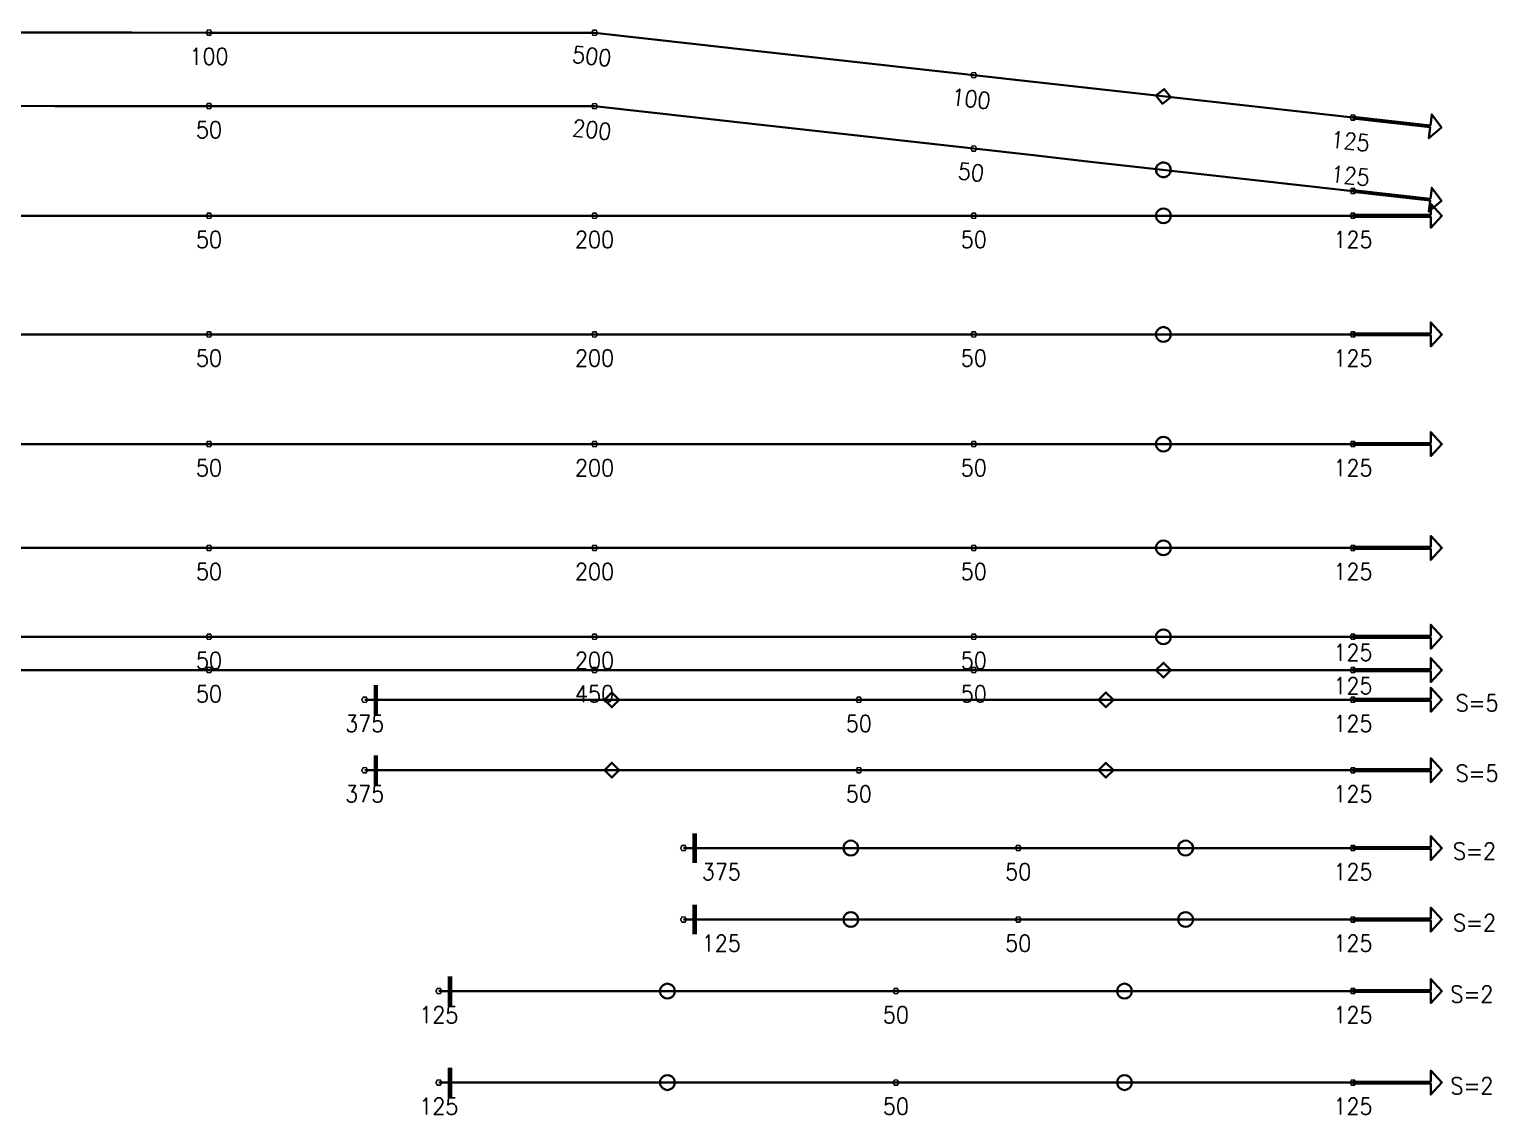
# Model space of a CAD drawing. Header units: millimetres. Extents: x 127300 to 589785, y -24728 to 44820.
# Drawn here: x 426626 to 446418, y 23652 to 38296 of the extents above; entities that cross this region are included whole.
import ezdxf

# ---------------------------------------------------------------- set-up
doc = ezdxf.new("R2010")
doc.units = ezdxf.units.MM
doc.layers.add('Current_plane_Column', color=7, linetype='Continuous', true_color=0x4b00ff)
doc.layers.add('NDC_S-TENDON', color=6, linetype='Continuous', lineweight=35)
doc.layers.add('NDC_S_ANNO', color=7, linetype='Continuous', lineweight=20)
doc.styles.get("Standard").update_dxf_attribs({"font": 'arial.ttf'})

# ---------------------------------------------------------------- blocks, each defined once
blk = doc.blocks.new('TDX')
at = {"layer": 'NDC_S-TENDON', "linetype": 'Continuous'}
for points, elevation in [([(46490, 28751, 20, 20, 0), (46470, 28786, 20, 20, 0), (46430, 28786, 20, 20, 0), (46410, 28751, 20, 20, 0), (46430, 28717, 20, 20, 0), (46470, 28717, 20, 20, 0)], 2500), ([(46490, 28751, 20, 20, 0), (46470, 28786, 20, 20, 0), (46430, 28786, 20, 20, 0), (46410, 28751, 20, 20, 0), (46430, 28717, 20, 20, 0), (46470, 28717, 20, 20, 0)], 2500), ([(51690, 28750, 20, 20, 0), (51670, 28785, 20, 20, 0), (51630, 28785, 20, 20, 0), (51610, 28750, 20, 20, 0), (51630, 28715, 20, 20, 0), (51670, 28715, 20, 20, 0)], 2900), ([(51690, 28750, 20, 20, 0), (51670, 28785, 20, 20, 0), (51630, 28785, 20, 20, 0), (51610, 28750, 20, 20, 0), (51630, 28715, 20, 20, 0), (51670, 28715, 20, 20, 0)], 2900), ([(51690, 28750, 20, 20, 0), (51670, 28785, 20, 20, 0), (51630, 28785, 20, 20, 0), (51610, 28750, 20, 20, 0), (51630, 28715, 20, 20, 0), (51670, 28715, 20, 20, 0)], 2900), ([(51690, 28750, 20, 20, 0), (51670, 28785, 20, 20, 0), (51630, 28785, 20, 20, 0), (51610, 28750, 20, 20, 0), (51630, 28715, 20, 20, 0), (51670, 28715, 20, 20, 0)], 2900), ([(56805, 28177, 20, 20, 0), (56785, 28212, 20, 20, 0), (56745, 28212, 20, 20, 0), (56725, 28177, 20, 20, 0), (56745, 28143, 20, 20, 0), (56785, 28143, 20, 20, 0)], 2500), ([(56805, 28177, 20, 20, 0), (56785, 28212, 20, 20, 0), (56745, 28212, 20, 20, 0), (56725, 28177, 20, 20, 0), (56745, 28143, 20, 20, 0), (56785, 28143, 20, 20, 0)], 2500), ([(46490, 27761, 20, 20, 0), (46470, 27796, 20, 20, 0), (46430, 27796, 20, 20, 0), (46410, 27761, 20, 20, 0), (46430, 27726, 20, 20, 0), (46470, 27726, 20, 20, 0)], 2800), ([(46490, 27761, 20, 20, 0), (46470, 27796, 20, 20, 0), (46430, 27796, 20, 20, 0), (46410, 27761, 20, 20, 0), (46430, 27726, 20, 20, 0), (46470, 27726, 20, 20, 0)], 2800), ([(51690, 27760, 20, 20, 0), (51670, 27794, 20, 20, 0), (51630, 27794, 20, 20, 0), (51610, 27760, 20, 20, 0), (51630, 27725, 20, 20, 0), (51670, 27725, 20, 20, 0)], 2950), ([(51690, 27760, 20, 20, 0), (51670, 27794, 20, 20, 0), (51630, 27794, 20, 20, 0), (51610, 27760, 20, 20, 0), (51630, 27725, 20, 20, 0), (51670, 27725, 20, 20, 0)], 2950), ([(51690, 27760, 20, 20, 0), (51670, 27794, 20, 20, 0), (51630, 27794, 20, 20, 0), (51610, 27760, 20, 20, 0), (51630, 27725, 20, 20, 0), (51670, 27725, 20, 20, 0)], 2950), ([(51690, 27760, 20, 20, 0), (51670, 27794, 20, 20, 0), (51630, 27794, 20, 20, 0), (51610, 27760, 20, 20, 0), (51630, 27725, 20, 20, 0), (51670, 27725, 20, 20, 0)], 2950), ([(61920, 27605, 20, 20, 0), (61900, 27640, 20, 20, 0), (61860, 27640, 20, 20, 0), (61840, 27605, 20, 20, 0), (61860, 27570, 20, 20, 0), (61900, 27570, 20, 20, 0)], 2875), ([(61920, 27605, 20, 20, 0), (61900, 27640, 20, 20, 0), (61860, 27640, 20, 20, 0), (61840, 27605, 20, 20, 0), (61860, 27570, 20, 20, 0), (61900, 27570, 20, 20, 0)], 2875), ([(56805, 27187, 20, 20, 0), (56785, 27222, 20, 20, 0), (56745, 27222, 20, 20, 0), (56725, 27187, 20, 20, 0), (56745, 27152, 20, 20, 0), (56785, 27152, 20, 20, 0)], 2800), ([(56805, 27187, 20, 20, 0), (56785, 27222, 20, 20, 0), (56745, 27222, 20, 20, 0), (56725, 27187, 20, 20, 0), (56745, 27152, 20, 20, 0), (56785, 27152, 20, 20, 0)], 2800), ([(61920, 26614, 20, 20, 0), (61900, 26649, 20, 20, 0), (61860, 26649, 20, 20, 0), (61840, 26614, 20, 20, 0), (61860, 26580, 20, 20, 0), (61900, 26580, 20, 20, 0)], 2875), ([(61920, 26614, 20, 20, 0), (61900, 26649, 20, 20, 0), (61860, 26649, 20, 20, 0), (61840, 26614, 20, 20, 0), (61860, 26580, 20, 20, 0), (61900, 26580, 20, 20, 0)], 2875), ([(46490, 26280, 20, 20, 0), (46470, 26315, 20, 20, 0), (46430, 26315, 20, 20, 0), (46410, 26280, 20, 20, 0), (46430, 26245, 20, 20, 0), (46470, 26245, 20, 20, 0)], 2800), ([(46490, 26280, 20, 20, 0), (46470, 26315, 20, 20, 0), (46430, 26315, 20, 20, 0), (46410, 26280, 20, 20, 0), (46430, 26245, 20, 20, 0), (46470, 26245, 20, 20, 0)], 2800), ([(51690, 26280, 20, 20, 0), (51670, 26315, 20, 20, 0), (51630, 26315, 20, 20, 0), (51610, 26280, 20, 20, 0), (51630, 26245, 20, 20, 0), (51670, 26245, 20, 20, 0)], 2950), ([(51690, 26280, 20, 20, 0), (51670, 26315, 20, 20, 0), (51630, 26315, 20, 20, 0), (51610, 26280, 20, 20, 0), (51630, 26245, 20, 20, 0), (51670, 26245, 20, 20, 0)], 2950), ([(51690, 26280, 20, 20, 0), (51670, 26315, 20, 20, 0), (51630, 26315, 20, 20, 0), (51610, 26280, 20, 20, 0), (51630, 26245, 20, 20, 0), (51670, 26245, 20, 20, 0)], 2950), ([(51690, 26280, 20, 20, 0), (51670, 26315, 20, 20, 0), (51630, 26315, 20, 20, 0), (51610, 26280, 20, 20, 0), (51630, 26245, 20, 20, 0), (51670, 26245, 20, 20, 0)], 2950), ([(56805, 26280, 20, 20, 0), (56785, 26315, 20, 20, 0), (56745, 26315, 20, 20, 0), (56725, 26280, 20, 20, 0), (56745, 26245, 20, 20, 0), (56785, 26245, 20, 20, 0)], 2800), ([(56805, 26280, 20, 20, 0), (56785, 26315, 20, 20, 0), (56745, 26315, 20, 20, 0), (56725, 26280, 20, 20, 0), (56745, 26245, 20, 20, 0), (56785, 26245, 20, 20, 0)], 2800), ([(61920, 26280, 20, 20, 0), (61900, 26315, 20, 20, 0), (61860, 26315, 20, 20, 0), (61840, 26280, 20, 20, 0), (61860, 26245, 20, 20, 0), (61900, 26245, 20, 20, 0)], 2875), ([(61920, 26280, 20, 20, 0), (61900, 26315, 20, 20, 0), (61860, 26315, 20, 20, 0), (61840, 26280, 20, 20, 0), (61860, 26245, 20, 20, 0), (61900, 26245, 20, 20, 0)], 2875), ([(46490, 24680, 20, 20, 0), (46470, 24715, 20, 20, 0), (46430, 24715, 20, 20, 0), (46410, 24680, 20, 20, 0), (46430, 24645, 20, 20, 0), (46470, 24645, 20, 20, 0)], 2800), ([(46490, 24680, 20, 20, 0), (46470, 24715, 20, 20, 0), (46430, 24715, 20, 20, 0), (46410, 24680, 20, 20, 0), (46430, 24645, 20, 20, 0), (46470, 24645, 20, 20, 0)], 2800), ([(51690, 24680, 20, 20, 0), (51670, 24715, 20, 20, 0), (51630, 24715, 20, 20, 0), (51610, 24680, 20, 20, 0), (51630, 24645, 20, 20, 0), (51670, 24645, 20, 20, 0)], 2950), ([(51690, 24680, 20, 20, 0), (51670, 24715, 20, 20, 0), (51630, 24715, 20, 20, 0), (51610, 24680, 20, 20, 0), (51630, 24645, 20, 20, 0), (51670, 24645, 20, 20, 0)], 2950), ([(51690, 24680, 20, 20, 0), (51670, 24715, 20, 20, 0), (51630, 24715, 20, 20, 0), (51610, 24680, 20, 20, 0), (51630, 24645, 20, 20, 0), (51670, 24645, 20, 20, 0)], 2950), ([(51690, 24680, 20, 20, 0), (51670, 24715, 20, 20, 0), (51630, 24715, 20, 20, 0), (51610, 24680, 20, 20, 0), (51630, 24645, 20, 20, 0), (51670, 24645, 20, 20, 0)], 2950), ([(56805, 24680, 20, 20, 0), (56785, 24715, 20, 20, 0), (56745, 24715, 20, 20, 0), (56725, 24680, 20, 20, 0), (56745, 24645, 20, 20, 0), (56785, 24645, 20, 20, 0)], 2800), ([(56805, 24680, 20, 20, 0), (56785, 24715, 20, 20, 0), (56745, 24715, 20, 20, 0), (56725, 24680, 20, 20, 0), (56745, 24645, 20, 20, 0), (56785, 24645, 20, 20, 0)], 2800), ([(61920, 24680, 20, 20, 0), (61900, 24715, 20, 20, 0), (61860, 24715, 20, 20, 0), (61840, 24680, 20, 20, 0), (61860, 24645, 20, 20, 0), (61900, 24645, 20, 20, 0)], 2875), ([(61920, 24680, 20, 20, 0), (61900, 24715, 20, 20, 0), (61860, 24715, 20, 20, 0), (61840, 24680, 20, 20, 0), (61860, 24645, 20, 20, 0), (61900, 24645, 20, 20, 0)], 2875), ([(46490, 23200, 20, 20, 0), (46470, 23235, 20, 20, 0), (46430, 23235, 20, 20, 0), (46410, 23200, 20, 20, 0), (46430, 23165, 20, 20, 0), (46470, 23165, 20, 20, 0)], 2800), ([(46490, 23200, 20, 20, 0), (46470, 23235, 20, 20, 0), (46430, 23235, 20, 20, 0), (46410, 23200, 20, 20, 0), (46430, 23165, 20, 20, 0), (46470, 23165, 20, 20, 0)], 2800), ([(51690, 23200, 20, 20, 0), (51670, 23235, 20, 20, 0), (51630, 23235, 20, 20, 0), (51610, 23200, 20, 20, 0), (51630, 23165, 20, 20, 0), (51670, 23165, 20, 20, 0)], 2950), ([(51690, 23200, 20, 20, 0), (51670, 23235, 20, 20, 0), (51630, 23235, 20, 20, 0), (51610, 23200, 20, 20, 0), (51630, 23165, 20, 20, 0), (51670, 23165, 20, 20, 0)], 2950), ([(51690, 23200, 20, 20, 0), (51670, 23235, 20, 20, 0), (51630, 23235, 20, 20, 0), (51610, 23200, 20, 20, 0), (51630, 23165, 20, 20, 0), (51670, 23165, 20, 20, 0)], 2950), ([(51690, 23200, 20, 20, 0), (51670, 23235, 20, 20, 0), (51630, 23235, 20, 20, 0), (51610, 23200, 20, 20, 0), (51630, 23165, 20, 20, 0), (51670, 23165, 20, 20, 0)], 2950), ([(56805, 23200, 20, 20, 0), (56785, 23235, 20, 20, 0), (56745, 23235, 20, 20, 0), (56725, 23200, 20, 20, 0), (56745, 23165, 20, 20, 0), (56785, 23165, 20, 20, 0)], 2800), ([(56805, 23200, 20, 20, 0), (56785, 23235, 20, 20, 0), (56745, 23235, 20, 20, 0), (56725, 23200, 20, 20, 0), (56745, 23165, 20, 20, 0), (56785, 23165, 20, 20, 0)], 2800), ([(61920, 23200, 20, 20, 0), (61900, 23235, 20, 20, 0), (61860, 23235, 20, 20, 0), (61840, 23200, 20, 20, 0), (61860, 23165, 20, 20, 0), (61900, 23165, 20, 20, 0)], 2875), ([(61920, 23200, 20, 20, 0), (61900, 23235, 20, 20, 0), (61860, 23235, 20, 20, 0), (61840, 23200, 20, 20, 0), (61860, 23165, 20, 20, 0), (61900, 23165, 20, 20, 0)], 2875), ([(46490, 21800, 20, 20, 0), (46470, 21835, 20, 20, 0), (46430, 21835, 20, 20, 0), (46410, 21800, 20, 20, 0), (46430, 21765, 20, 20, 0), (46470, 21765, 20, 20, 0)], 2800), ([(46490, 21800, 20, 20, 0), (46470, 21835, 20, 20, 0), (46430, 21835, 20, 20, 0), (46410, 21800, 20, 20, 0), (46430, 21765, 20, 20, 0), (46470, 21765, 20, 20, 0)], 2800), ([(51690, 21800, 20, 20, 0), (51670, 21835, 20, 20, 0), (51630, 21835, 20, 20, 0), (51610, 21800, 20, 20, 0), (51630, 21765, 20, 20, 0), (51670, 21765, 20, 20, 0)], 2950), ([(51690, 21800, 20, 20, 0), (51670, 21835, 20, 20, 0), (51630, 21835, 20, 20, 0), (51610, 21800, 20, 20, 0), (51630, 21765, 20, 20, 0), (51670, 21765, 20, 20, 0)], 2950), ([(51690, 21800, 20, 20, 0), (51670, 21835, 20, 20, 0), (51630, 21835, 20, 20, 0), (51610, 21800, 20, 20, 0), (51630, 21765, 20, 20, 0), (51670, 21765, 20, 20, 0)], 2950), ([(51690, 21800, 20, 20, 0), (51670, 21835, 20, 20, 0), (51630, 21835, 20, 20, 0), (51610, 21800, 20, 20, 0), (51630, 21765, 20, 20, 0), (51670, 21765, 20, 20, 0)], 2950), ([(56805, 21800, 20, 20, 0), (56785, 21835, 20, 20, 0), (56745, 21835, 20, 20, 0), (56725, 21800, 20, 20, 0), (56745, 21765, 20, 20, 0), (56785, 21765, 20, 20, 0)], 2800), ([(56805, 21800, 20, 20, 0), (56785, 21835, 20, 20, 0), (56745, 21835, 20, 20, 0), (56725, 21800, 20, 20, 0), (56745, 21765, 20, 20, 0), (56785, 21765, 20, 20, 0)], 2800), ([(61920, 21800, 20, 20, 0), (61900, 21835, 20, 20, 0), (61860, 21835, 20, 20, 0), (61840, 21800, 20, 20, 0), (61860, 21765, 20, 20, 0), (61900, 21765, 20, 20, 0)], 2875), ([(61920, 21800, 20, 20, 0), (61900, 21835, 20, 20, 0), (61860, 21835, 20, 20, 0), (61840, 21800, 20, 20, 0), (61860, 21765, 20, 20, 0), (61900, 21765, 20, 20, 0)], 2875), ([(46490, 20600, 20, 20, 0), (46470, 20635, 20, 20, 0), (46430, 20635, 20, 20, 0), (46410, 20600, 20, 20, 0), (46430, 20565, 20, 20, 0), (46470, 20565, 20, 20, 0)], 2800), ([(46490, 20600, 20, 20, 0), (46470, 20635, 20, 20, 0), (46430, 20635, 20, 20, 0), (46410, 20600, 20, 20, 0), (46430, 20565, 20, 20, 0), (46470, 20565, 20, 20, 0)], 2800), ([(51690, 20600, 20, 20, 0), (51670, 20635, 20, 20, 0), (51630, 20635, 20, 20, 0), (51610, 20600, 20, 20, 0), (51630, 20565, 20, 20, 0), (51670, 20565, 20, 20, 0)], 2950), ([(51690, 20600, 20, 20, 0), (51670, 20635, 20, 20, 0), (51630, 20635, 20, 20, 0), (51610, 20600, 20, 20, 0), (51630, 20565, 20, 20, 0), (51670, 20565, 20, 20, 0)], 2950), ([(51690, 20600, 20, 20, 0), (51670, 20635, 20, 20, 0), (51630, 20635, 20, 20, 0), (51610, 20600, 20, 20, 0), (51630, 20565, 20, 20, 0), (51670, 20565, 20, 20, 0)], 2950), ([(51690, 20600, 20, 20, 0), (51670, 20635, 20, 20, 0), (51630, 20635, 20, 20, 0), (51610, 20600, 20, 20, 0), (51630, 20565, 20, 20, 0), (51670, 20565, 20, 20, 0)], 2950), ([(56805, 20600, 20, 20, 0), (56785, 20635, 20, 20, 0), (56745, 20635, 20, 20, 0), (56725, 20600, 20, 20, 0), (56745, 20565, 20, 20, 0), (56785, 20565, 20, 20, 0)], 2800), ([(56805, 20600, 20, 20, 0), (56785, 20635, 20, 20, 0), (56745, 20635, 20, 20, 0), (56725, 20600, 20, 20, 0), (56745, 20565, 20, 20, 0), (56785, 20565, 20, 20, 0)], 2800), ([(61920, 20600, 20, 20, 0), (61900, 20635, 20, 20, 0), (61860, 20635, 20, 20, 0), (61840, 20600, 20, 20, 0), (61860, 20565, 20, 20, 0), (61900, 20565, 20, 20, 0)], 2875), ([(61920, 20600, 20, 20, 0), (61900, 20635, 20, 20, 0), (61860, 20635, 20, 20, 0), (61840, 20600, 20, 20, 0), (61860, 20565, 20, 20, 0), (61900, 20565, 20, 20, 0)], 2875), ([(46490, 20150, 20, 20, 0), (46470, 20185, 20, 20, 0), (46430, 20185, 20, 20, 0), (46410, 20150, 20, 20, 0), (46430, 20115, 20, 20, 0), (46470, 20115, 20, 20, 0)], 2550), ([(46490, 20150, 20, 20, 0), (46470, 20185, 20, 20, 0), (46430, 20185, 20, 20, 0), (46410, 20150, 20, 20, 0), (46430, 20115, 20, 20, 0), (46470, 20115, 20, 20, 0)], 2550), ([(51690, 20150, 20, 20, 0), (51670, 20185, 20, 20, 0), (51630, 20185, 20, 20, 0), (51610, 20150, 20, 20, 0), (51630, 20115, 20, 20, 0), (51670, 20115, 20, 20, 0)], 2950), ([(51690, 20150, 20, 20, 0), (51670, 20185, 20, 20, 0), (51630, 20185, 20, 20, 0), (51610, 20150, 20, 20, 0), (51630, 20115, 20, 20, 0), (51670, 20115, 20, 20, 0)], 2950), ([(51690, 20150, 20, 20, 0), (51670, 20185, 20, 20, 0), (51630, 20185, 20, 20, 0), (51610, 20150, 20, 20, 0), (51630, 20115, 20, 20, 0), (51670, 20115, 20, 20, 0)], 2950), ([(51690, 20150, 20, 20, 0), (51670, 20185, 20, 20, 0), (51630, 20185, 20, 20, 0), (51610, 20150, 20, 20, 0), (51630, 20115, 20, 20, 0), (51670, 20115, 20, 20, 0)], 2950), ([(56805, 20150, 20, 20, 0), (56785, 20185, 20, 20, 0), (56745, 20185, 20, 20, 0), (56725, 20150, 20, 20, 0), (56745, 20115, 20, 20, 0), (56785, 20115, 20, 20, 0)], 2550), ([(56805, 20150, 20, 20, 0), (56785, 20185, 20, 20, 0), (56745, 20185, 20, 20, 0), (56725, 20150, 20, 20, 0), (56745, 20115, 20, 20, 0), (56785, 20115, 20, 20, 0)], 2550), ([(61920, 20150, 20, 20, 0), (61900, 20185, 20, 20, 0), (61860, 20185, 20, 20, 0), (61840, 20150, 20, 20, 0), (61860, 20115, 20, 20, 0), (61900, 20115, 20, 20, 0)], 2875), ([(61920, 20150, 20, 20, 0), (61900, 20185, 20, 20, 0), (61860, 20185, 20, 20, 0), (61840, 20150, 20, 20, 0), (61860, 20115, 20, 20, 0), (61900, 20115, 20, 20, 0)], 2875), ([(48590, 19750, 20, 20, 0), (48570, 19785, 20, 20, 0), (48530, 19785, 20, 20, 0), (48510, 19750, 20, 20, 0), (48530, 19715, 20, 20, 0), (48570, 19715, 20, 20, 0)], 2875), ([(48590, 19750, 20, 20, 0), (48570, 19785, 20, 20, 0), (48530, 19785, 20, 20, 0), (48510, 19750, 20, 20, 0), (48530, 19715, 20, 20, 0), (48570, 19715, 20, 20, 0)], 2875), ([(55255, 19750, 20, 20, 0), (55235, 19785, 20, 20, 0), (55195, 19785, 20, 20, 0), (55175, 19750, 20, 20, 0), (55195, 19715, 20, 20, 0), (55235, 19715, 20, 20, 0)], 2550), ([(55255, 19750, 20, 20, 0), (55235, 19785, 20, 20, 0), (55195, 19785, 20, 20, 0), (55175, 19750, 20, 20, 0), (55195, 19715, 20, 20, 0), (55235, 19715, 20, 20, 0)], 2550), ([(61920, 19750, 20, 20, 0), (61900, 19785, 20, 20, 0), (61860, 19785, 20, 20, 0), (61840, 19750, 20, 20, 0), (61860, 19715, 20, 20, 0), (61900, 19715, 20, 20, 0)], 2875), ([(61920, 19750, 20, 20, 0), (61900, 19785, 20, 20, 0), (61860, 19785, 20, 20, 0), (61840, 19750, 20, 20, 0), (61860, 19715, 20, 20, 0), (61900, 19715, 20, 20, 0)], 2875), ([(48590, 18800, 20, 20, 0), (48570, 18835, 20, 20, 0), (48530, 18835, 20, 20, 0), (48510, 18800, 20, 20, 0), (48530, 18765, 20, 20, 0), (48570, 18765, 20, 20, 0)], 2875), ([(48590, 18800, 20, 20, 0), (48570, 18835, 20, 20, 0), (48530, 18835, 20, 20, 0), (48510, 18800, 20, 20, 0), (48530, 18765, 20, 20, 0), (48570, 18765, 20, 20, 0)], 2875), ([(55255, 18800, 20, 20, 0), (55235, 18835, 20, 20, 0), (55195, 18835, 20, 20, 0), (55175, 18800, 20, 20, 0), (55195, 18765, 20, 20, 0), (55235, 18765, 20, 20, 0)], 2550), ([(55255, 18800, 20, 20, 0), (55235, 18835, 20, 20, 0), (55195, 18835, 20, 20, 0), (55175, 18800, 20, 20, 0), (55195, 18765, 20, 20, 0), (55235, 18765, 20, 20, 0)], 2550), ([(61920, 18800, 20, 20, 0), (61900, 18835, 20, 20, 0), (61860, 18835, 20, 20, 0), (61840, 18800, 20, 20, 0), (61860, 18765, 20, 20, 0), (61900, 18765, 20, 20, 0)], 2875), ([(61920, 18800, 20, 20, 0), (61900, 18835, 20, 20, 0), (61860, 18835, 20, 20, 0), (61840, 18800, 20, 20, 0), (61860, 18765, 20, 20, 0), (61900, 18765, 20, 20, 0)], 2875), ([(52890, 17750, 20, 20, 0), (52870, 17785, 20, 20, 0), (52830, 17785, 20, 20, 0), (52810, 17750, 20, 20, 0), (52830, 17715, 20, 20, 0), (52870, 17715, 20, 20, 0)], 2875), ([(52890, 17750, 20, 20, 0), (52870, 17785, 20, 20, 0), (52830, 17785, 20, 20, 0), (52810, 17750, 20, 20, 0), (52830, 17715, 20, 20, 0), (52870, 17715, 20, 20, 0)], 2875), ([(57405, 17750, 20, 20, 0), (57385, 17785, 20, 20, 0), (57345, 17785, 20, 20, 0), (57325, 17750, 20, 20, 0), (57345, 17715, 20, 20, 0), (57385, 17715, 20, 20, 0)], 2550), ([(57405, 17750, 20, 20, 0), (57385, 17785, 20, 20, 0), (57345, 17785, 20, 20, 0), (57325, 17750, 20, 20, 0), (57345, 17715, 20, 20, 0), (57385, 17715, 20, 20, 0)], 2550), ([(61920, 17750, 20, 20, 0), (61900, 17785, 20, 20, 0), (61860, 17785, 20, 20, 0), (61840, 17750, 20, 20, 0), (61860, 17715, 20, 20, 0), (61900, 17715, 20, 20, 0)], 2875), ([(61920, 17750, 20, 20, 0), (61900, 17785, 20, 20, 0), (61860, 17785, 20, 20, 0), (61840, 17750, 20, 20, 0), (61860, 17715, 20, 20, 0), (61900, 17715, 20, 20, 0)], 2875), ([(52890, 16785, 20, 20, 0), (52870, 16820, 20, 20, 0), (52830, 16820, 20, 20, 0), (52810, 16785, 20, 20, 0), (52830, 16750, 20, 20, 0), (52870, 16750, 20, 20, 0)], 2875), ([(52890, 16785, 20, 20, 0), (52870, 16820, 20, 20, 0), (52830, 16820, 20, 20, 0), (52810, 16785, 20, 20, 0), (52830, 16750, 20, 20, 0), (52870, 16750, 20, 20, 0)], 2875), ([(57405, 16785, 20, 20, 0), (57385, 16820, 20, 20, 0), (57345, 16820, 20, 20, 0), (57325, 16785, 20, 20, 0), (57345, 16750, 20, 20, 0), (57385, 16750, 20, 20, 0)], 2800), ([(57405, 16785, 20, 20, 0), (57385, 16820, 20, 20, 0), (57345, 16820, 20, 20, 0), (57325, 16785, 20, 20, 0), (57345, 16750, 20, 20, 0), (57385, 16750, 20, 20, 0)], 2800), ([(61920, 16785, 20, 20, 0), (61900, 16820, 20, 20, 0), (61860, 16820, 20, 20, 0), (61840, 16785, 20, 20, 0), (61860, 16750, 20, 20, 0), (61900, 16750, 20, 20, 0)], 2875), ([(61920, 16785, 20, 20, 0), (61900, 16820, 20, 20, 0), (61860, 16820, 20, 20, 0), (61840, 16785, 20, 20, 0), (61860, 16750, 20, 20, 0), (61900, 16750, 20, 20, 0)], 2875), ([(49590, 15820, 20, 20, 0), (49570, 15855, 20, 20, 0), (49530, 15855, 20, 20, 0), (49510, 15820, 20, 20, 0), (49530, 15785, 20, 20, 0), (49570, 15785, 20, 20, 0)], 2875), ([(49590, 15820, 20, 20, 0), (49570, 15855, 20, 20, 0), (49530, 15855, 20, 20, 0), (49510, 15820, 20, 20, 0), (49530, 15785, 20, 20, 0), (49570, 15785, 20, 20, 0)], 2875), ([(55755, 15820, 20, 20, 0), (55735, 15855, 20, 20, 0), (55695, 15855, 20, 20, 0), (55675, 15820, 20, 20, 0), (55695, 15785, 20, 20, 0), (55735, 15785, 20, 20, 0)], 2800), ([(55755, 15820, 20, 20, 0), (55735, 15855, 20, 20, 0), (55695, 15855, 20, 20, 0), (55675, 15820, 20, 20, 0), (55695, 15785, 20, 20, 0), (55735, 15785, 20, 20, 0)], 2800), ([(61920, 15820, 20, 20, 0), (61900, 15855, 20, 20, 0), (61860, 15855, 20, 20, 0), (61840, 15820, 20, 20, 0), (61860, 15785, 20, 20, 0), (61900, 15785, 20, 20, 0)], 2875), ([(61920, 15820, 20, 20, 0), (61900, 15855, 20, 20, 0), (61860, 15855, 20, 20, 0), (61840, 15820, 20, 20, 0), (61860, 15785, 20, 20, 0), (61900, 15785, 20, 20, 0)], 2875), ([(49590, 14585, 20, 20, 0), (49570, 14620, 20, 20, 0), (49530, 14620, 20, 20, 0), (49510, 14585, 20, 20, 0), (49530, 14550, 20, 20, 0), (49570, 14550, 20, 20, 0)], 2875), ([(49590, 14585, 20, 20, 0), (49570, 14620, 20, 20, 0), (49530, 14620, 20, 20, 0), (49510, 14585, 20, 20, 0), (49530, 14550, 20, 20, 0), (49570, 14550, 20, 20, 0)], 2875), ([(55755, 14585, 20, 20, 0), (55735, 14620, 20, 20, 0), (55695, 14620, 20, 20, 0), (55675, 14585, 20, 20, 0), (55695, 14550, 20, 20, 0), (55735, 14550, 20, 20, 0)], 2800), ([(55755, 14585, 20, 20, 0), (55735, 14620, 20, 20, 0), (55695, 14620, 20, 20, 0), (55675, 14585, 20, 20, 0), (55695, 14550, 20, 20, 0), (55735, 14550, 20, 20, 0)], 2800), ([(61920, 14585, 20, 20, 0), (61900, 14620, 20, 20, 0), (61860, 14620, 20, 20, 0), (61840, 14585, 20, 20, 0), (61860, 14550, 20, 20, 0), (61900, 14550, 20, 20, 0)], 2875), ([(61920, 14585, 20, 20, 0), (61900, 14620, 20, 20, 0), (61860, 14620, 20, 20, 0), (61840, 14585, 20, 20, 0), (61860, 14550, 20, 20, 0), (61900, 14550, 20, 20, 0)], 2875)]:
    blk.add_lwpolyline(points, format="xyseb", close=True, dxfattribs=dict(at, elevation=elevation))
for points, elevation in [([(59223, 27902), (59311, 27792), (59422, 27880), (59334, 27991), (59223, 27902)], 2659), ([(61879, 27593), (62922, 27476), (62905, 27327), (63073, 27471), (62942, 27649), (62925, 27500), (61881, 27617)], 2875), ([(59223, 26912), (59225, 26881), (59236, 26851), (59255, 26827), (59281, 26810), (59311, 26801), (59343, 26803), (59372, 26814), (59396, 26833), (59414, 26859), (59422, 26890), (59420, 26921), (59409, 26950), (59390, 26975), (59364, 26992), (59334, 27000), (59302, 26999), (59273, 26988), (59249, 26968), (59231, 26942), (59223, 26912)], 2832), ([(61879, 26603), (62922, 26486), (62905, 26337), (63073, 26481), (62942, 26659), (62925, 26510), (61881, 26626)], 2875), ([(59223, 26280), (59227, 26249), (59242, 26221), (59264, 26199), (59292, 26185), (59323, 26180), (59353, 26185), (59381, 26199), (59403, 26221), (59418, 26249), (59423, 26280), (59418, 26311), (59403, 26339), (59381, 26361), (59353, 26375), (59323, 26380), (59292, 26375), (59264, 26361), (59242, 26339), (59227, 26311), (59223, 26280)], 2832), ([(61880, 26268), (62930, 26268), (62930, 26118), (63080, 26280), (62930, 26442), (62930, 26292), (61880, 26292)], 2875), ([(59223, 24680), (59227, 24649), (59242, 24621), (59264, 24599), (59292, 24585), (59323, 24580), (59353, 24585), (59381, 24599), (59403, 24621), (59418, 24649), (59423, 24680), (59418, 24711), (59403, 24739), (59381, 24761), (59353, 24775), (59323, 24780), (59292, 24775), (59264, 24761), (59242, 24739), (59227, 24711), (59223, 24680)], 2832), ([(61880, 24668), (62930, 24668), (62930, 24518), (63080, 24680), (62930, 24842), (62930, 24692), (61880, 24692)], 2875), ([(61880, 23188), (62930, 23188), (62930, 23038), (63080, 23200), (62930, 23362), (62930, 23212), (61880, 23212)], 2875), ([(59223, 23200), (59227, 23169), (59242, 23141), (59264, 23119), (59292, 23105), (59323, 23100), (59353, 23105), (59381, 23119), (59403, 23141), (59418, 23169), (59423, 23200), (59418, 23231), (59403, 23259), (59381, 23281), (59353, 23295), (59323, 23300), (59292, 23295), (59264, 23281), (59242, 23259), (59227, 23231), (59223, 23200)], 2832), ([(59223, 21800), (59227, 21769), (59242, 21741), (59264, 21719), (59292, 21705), (59323, 21700), (59353, 21705), (59381, 21719), (59403, 21741), (59418, 21769), (59423, 21800), (59418, 21831), (59403, 21859), (59381, 21881), (59353, 21895), (59323, 21900), (59292, 21895), (59264, 21881), (59242, 21859), (59227, 21831), (59223, 21800)], 2832), ([(61880, 21788), (62930, 21788), (62930, 21638), (63080, 21800), (62930, 21962), (62930, 21812), (61880, 21812)], 2875), ([(59223, 20600), (59227, 20569), (59242, 20541), (59264, 20519), (59292, 20505), (59323, 20500), (59353, 20505), (59381, 20519), (59403, 20541), (59418, 20569), (59423, 20600), (59418, 20631), (59403, 20659), (59381, 20681), (59353, 20695), (59323, 20700), (59292, 20695), (59264, 20681), (59242, 20659), (59227, 20631), (59223, 20600)], 2832), ([(61880, 20588), (62930, 20588), (62930, 20438), (63080, 20600), (62930, 20762), (62930, 20612), (61880, 20612)], 2875), ([(59223, 20150), (59323, 20050), (59423, 20150), (59323, 20250), (59223, 20150)], 2691), ([(61880, 20138), (62930, 20138), (62930, 19988), (63080, 20150), (62930, 20312), (62930, 20162), (61880, 20162)], 2875), ([(51783, 19750), (51883, 19650), (51983, 19750), (51883, 19850), (51783, 19750)], 2691), ([(58448, 19750), (58548, 19650), (58648, 19750), (58548, 19850), (58448, 19750)], 2691), ([(61880, 19738), (62930, 19738), (62930, 19588), (63080, 19750), (62930, 19912), (62930, 19762), (61880, 19762)], 2875), ([(51783, 18800), (51883, 18700), (51983, 18800), (51883, 18900), (51783, 18800)], 2691), ([(58448, 18800), (58548, 18700), (58648, 18800), (58548, 18900), (58448, 18800)], 2691), ([(61880, 18788), (62930, 18788), (62930, 18638), (63080, 18800), (62930, 18962), (62930, 18812), (61880, 18812)], 2875), ([(55007, 17750), (55012, 17719), (55027, 17691), (55049, 17669), (55077, 17655), (55107, 17650), (55138, 17655), (55166, 17669), (55188, 17691), (55203, 17719), (55207, 17750), (55203, 17781), (55188, 17809), (55166, 17831), (55138, 17845), (55107, 17850), (55077, 17845), (55049, 17831), (55027, 17809), (55012, 17781), (55007, 17750)], 2691), ([(59522, 17750), (59527, 17719), (59542, 17691), (59564, 17669), (59592, 17655), (59622, 17650), (59653, 17655), (59681, 17669), (59703, 17691), (59718, 17719), (59722, 17750), (59718, 17781), (59703, 17809), (59681, 17831), (59653, 17845), (59622, 17850), (59592, 17845), (59564, 17831), (59542, 17809), (59527, 17781), (59522, 17750)], 2691), ([(61880, 17738), (62930, 17738), (62930, 17588), (63080, 17750), (62930, 17912), (62930, 17762), (61880, 17762)], 2875), ([(55007, 16785), (55012, 16754), (55027, 16726), (55049, 16704), (55077, 16690), (55107, 16685), (55138, 16690), (55166, 16704), (55188, 16726), (55203, 16754), (55207, 16785), (55203, 16816), (55188, 16844), (55166, 16866), (55138, 16880), (55107, 16885), (55077, 16880), (55049, 16866), (55027, 16844), (55012, 16816), (55007, 16785)], 2832), ([(59522, 16785), (59527, 16754), (59542, 16726), (59564, 16704), (59592, 16690), (59622, 16685), (59653, 16690), (59681, 16704), (59703, 16726), (59718, 16754), (59722, 16785), (59718, 16816), (59703, 16844), (59681, 16866), (59653, 16880), (59622, 16885), (59592, 16880), (59564, 16866), (59542, 16844), (59527, 16816), (59522, 16785)], 2832), ([(61880, 16773), (62930, 16773), (62930, 16623), (63080, 16785), (62930, 16947), (62930, 16797), (61880, 16797)], 2875), ([(52533, 15820), (52537, 15789), (52552, 15761), (52574, 15739), (52602, 15725), (52633, 15720), (52663, 15725), (52691, 15739), (52713, 15761), (52728, 15789), (52733, 15820), (52728, 15851), (52713, 15879), (52691, 15901), (52663, 15915), (52633, 15920), (52602, 15915), (52574, 15901), (52552, 15879), (52537, 15851), (52533, 15820)], 2832), ([(58698, 15820), (58702, 15789), (58717, 15761), (58739, 15739), (58767, 15725), (58798, 15720), (58828, 15725), (58856, 15739), (58878, 15761), (58893, 15789), (58898, 15820), (58893, 15851), (58878, 15879), (58856, 15901), (58828, 15915), (58798, 15920), (58767, 15915), (58739, 15901), (58717, 15879), (58702, 15851), (58698, 15820)], 2832), ([(61880, 15808), (62930, 15808), (62930, 15658), (63080, 15820), (62930, 15982), (62930, 15832), (61880, 15832)], 2875), ([(52533, 14585), (52537, 14554), (52552, 14526), (52574, 14504), (52602, 14490), (52633, 14485), (52663, 14490), (52691, 14504), (52713, 14526), (52728, 14554), (52733, 14585), (52728, 14616), (52713, 14644), (52691, 14666), (52663, 14680), (52633, 14685), (52602, 14680), (52574, 14666), (52552, 14644), (52537, 14616), (52533, 14585)], 2832), ([(58698, 14585), (58702, 14554), (58717, 14526), (58739, 14504), (58767, 14490), (58798, 14485), (58828, 14490), (58856, 14504), (58878, 14526), (58893, 14554), (58898, 14585), (58893, 14616), (58878, 14644), (58856, 14666), (58828, 14680), (58798, 14685), (58767, 14680), (58739, 14666), (58717, 14644), (58702, 14616), (58698, 14585)], 2832), ([(61880, 14573), (62930, 14573), (62930, 14423), (63080, 14585), (62930, 14747), (62930, 14597), (61880, 14597)], 2875)]:
    blk.add_lwpolyline(points, close=True, dxfattribs=dict(at, elevation=elevation))
at = {"layer": 'NDC_S-TENDON', "linetype": 'Continuous', "elevation": 2875}
for points in [[(48700, 19950, 60, 60, 0), (48700, 19550, 60, 60, 0)], [(48700, 19000, 60, 60, 0), (48700, 18600, 60, 60, 0)], [(53000, 17950, 60, 60, 0), (53000, 17550, 60, 60, 0)], [(53000, 16985, 60, 60, 0), (53000, 16585, 60, 60, 0)], [(49700, 16020, 60, 60, 0), (49700, 15620, 60, 60, 0)], [(49700, 14785, 60, 60, 0), (49700, 14385, 60, 60, 0)]]:
    blk.add_lwpolyline(points, format="xyseb", dxfattribs=at)
at = {"layer": 'NDC_S-TENDON', "linetype": 'Continuous'}
for points in [[(41250, 28753, 2900), (41943, 28753, 2882), (42637, 28752, 2829), (43330, 28752, 2740), (44370, 28752, 2607), (45410, 28752, 2527), (46450, 28751, 2500), (47490, 28751, 2527), (48530, 28751, 2607), (49570, 28751, 2740), (50263, 28750, 2829), (50957, 28750, 2882), (51650, 28750, 2900)], [(51650, 28750, 2900), (52332, 28674, 2882), (53014, 28597, 2829), (53696, 28521, 2740), (54463, 28435, 2635), (55231, 28349, 2560), (55998, 28263, 2515), (56765, 28177, 2500), (57532, 28092, 2514), (58300, 28006, 2556), (59067, 27920, 2627), (59834, 27834, 2725), (60516, 27758, 2808), (61198, 27681, 2858), (61880, 27605, 2875)], [(41250, 27762, 2950), (41943, 27762, 2943), (42637, 27762, 2923), (43330, 27762, 2890), (44370, 27761, 2840), (45410, 27761, 2810), (46450, 27761, 2800), (47490, 27761, 2810), (48530, 27760, 2840), (49570, 27760, 2890), (50263, 27760, 2923), (50957, 27760, 2943), (51650, 27760, 2950)], [(51650, 27760, 2950), (52332, 27683, 2943), (53014, 27607, 2923), (53696, 27531, 2890), (54463, 27445, 2851), (55231, 27359, 2822), (55998, 27273, 2806), (56765, 27187, 2800), (57532, 27101, 2803), (58300, 27015, 2811), (59067, 26929, 2825), (59834, 26843, 2845), (60516, 26767, 2862), (61198, 26691, 2872), (61880, 26614, 2875)], [(41250, 26280, 2950), (41943, 26280, 2943), (42637, 26280, 2923), (43330, 26280, 2890), (44110, 26280, 2851), (44890, 26280, 2822), (45670, 26280, 2806), (46450, 26280, 2800), (47230, 26280, 2806), (48010, 26280, 2822), (48790, 26280, 2851), (49570, 26280, 2890), (50263, 26280, 2923), (50957, 26280, 2943), (51650, 26280, 2950)], [(51650, 26280, 2950), (52332, 26280, 2943), (53014, 26280, 2923), (53696, 26280, 2890), (54719, 26280, 2840), (55742, 26280, 2810), (56765, 26280, 2800), (57788, 26280, 2805), (58811, 26280, 2820), (59834, 26280, 2845), (60516, 26280, 2862), (61198, 26280, 2872), (61880, 26280, 2875)], [(41250, 24680, 2950), (41943, 24680, 2943), (42637, 24680, 2923), (43330, 24680, 2890), (44110, 24680, 2851), (44890, 24680, 2822), (45670, 24680, 2806), (46450, 24680, 2800), (47230, 24680, 2806), (48010, 24680, 2822), (48790, 24680, 2851), (49570, 24680, 2890), (50263, 24680, 2923), (50957, 24680, 2943), (51650, 24680, 2950)], [(51650, 24680, 2950), (52332, 24680, 2943), (53014, 24680, 2923), (53696, 24680, 2890), (54719, 24680, 2840), (55742, 24680, 2810), (56765, 24680, 2800), (57788, 24680, 2805), (58811, 24680, 2820), (59834, 24680, 2845), (60516, 24680, 2862), (61198, 24680, 2872), (61880, 24680, 2875)], [(41250, 23200, 2950), (41943, 23200, 2943), (42637, 23200, 2923), (43330, 23200, 2890), (44110, 23200, 2851), (44890, 23200, 2822), (45670, 23200, 2806), (46450, 23200, 2800), (47230, 23200, 2806), (48010, 23200, 2822), (48790, 23200, 2851), (49570, 23200, 2890), (50263, 23200, 2923), (50957, 23200, 2943), (51650, 23200, 2950)], [(51650, 23200, 2950), (52332, 23200, 2943), (53014, 23200, 2923), (53696, 23200, 2890), (54719, 23200, 2840), (55742, 23200, 2810), (56765, 23200, 2800), (57788, 23200, 2805), (58811, 23200, 2820), (59834, 23200, 2845), (60516, 23200, 2862), (61198, 23200, 2872), (61880, 23200, 2875)], [(41250, 21800, 2950), (41943, 21800, 2943), (42637, 21800, 2923), (43330, 21800, 2890), (44110, 21800, 2851), (44890, 21800, 2822), (45670, 21800, 2806), (46450, 21800, 2800), (47230, 21800, 2806), (48010, 21800, 2822), (48790, 21800, 2851), (49570, 21800, 2890), (50263, 21800, 2923), (50957, 21800, 2943), (51650, 21800, 2950)], [(51650, 21800, 2950), (52332, 21800, 2943), (53014, 21800, 2923), (53696, 21800, 2890), (54719, 21800, 2840), (55742, 21800, 2810), (56765, 21800, 2800), (57788, 21800, 2805), (58811, 21800, 2820), (59834, 21800, 2845), (60516, 21800, 2862), (61198, 21800, 2872), (61880, 21800, 2875)], [(41250, 20600, 2950), (41943, 20600, 2943), (42637, 20600, 2923), (43330, 20600, 2890), (44110, 20600, 2851), (44890, 20600, 2822), (45670, 20600, 2806), (46450, 20600, 2800), (47230, 20600, 2806), (48010, 20600, 2822), (48790, 20600, 2851), (49570, 20600, 2890), (50263, 20600, 2923), (50957, 20600, 2943), (51650, 20600, 2950)], [(51650, 20600, 2950), (52332, 20600, 2943), (53014, 20600, 2923), (53696, 20600, 2890), (54719, 20600, 2840), (55742, 20600, 2810), (56765, 20600, 2800), (57788, 20600, 2805), (58811, 20600, 2820), (59834, 20600, 2845), (60516, 20600, 2862), (61198, 20600, 2872), (61880, 20600, 2875)], [(41250, 20150, 2950), (41943, 20150, 2932), (42637, 20150, 2879), (43330, 20150, 2790), (44110, 20150, 2685), (44890, 20150, 2610), (45670, 20150, 2565), (46450, 20150, 2550), (47230, 20150, 2565), (48010, 20150, 2610), (48790, 20150, 2685), (49570, 20150, 2790), (50263, 20150, 2879), (50957, 20150, 2932), (51650, 20150, 2950)], [(51650, 20150, 2950), (52332, 20150, 2932), (53014, 20150, 2879), (53696, 20150, 2790), (54719, 20150, 2657), (55742, 20150, 2577), (56765, 20150, 2550), (57788, 20150, 2572), (58811, 20150, 2637), (59834, 20150, 2745), (60516, 20150, 2817), (61198, 20150, 2861), (61880, 20150, 2875)], [(48550, 19750, 2875), (49439, 19750, 2861), (50327, 19750, 2817), (51216, 19750, 2745), (52549, 19750, 2637), (53882, 19750, 2572), (55215, 19750, 2550), (56548, 19750, 2572), (57881, 19750, 2637), (59214, 19750, 2745), (60103, 19750, 2817), (60991, 19750, 2861), (61880, 19750, 2875)], [(48550, 18800, 2875), (49439, 18800, 2861), (50327, 18800, 2817), (51216, 18800, 2745), (52549, 18800, 2637), (53882, 18800, 2572), (55215, 18800, 2550), (56548, 18800, 2572), (57881, 18800, 2637), (59214, 18800, 2745), (60103, 18800, 2817), (60991, 18800, 2861), (61880, 18800, 2875)], [(52850, 17750, 2875), (53452, 17750, 2861), (54054, 17750, 2817), (54656, 17750, 2745), (55559, 17750, 2637), (56462, 17750, 2572), (57365, 17750, 2550), (58268, 17750, 2572), (59171, 17750, 2637), (60074, 17750, 2745), (60676, 17750, 2817), (61278, 17750, 2861), (61880, 17750, 2875)], [(52850, 16785, 2875), (53452, 16785, 2872), (54054, 16785, 2862), (54656, 16785, 2845), (55559, 16785, 2820), (56462, 16785, 2805), (57365, 16785, 2800), (58268, 16785, 2805), (59171, 16785, 2820), (60074, 16785, 2845), (60676, 16785, 2862), (61278, 16785, 2872), (61880, 16785, 2875)], [(49550, 15820, 2875), (50372, 15820, 2872), (51194, 15820, 2862), (52016, 15820, 2845), (53249, 15820, 2820), (54482, 15820, 2805), (55715, 15820, 2800), (56948, 15820, 2805), (58181, 15820, 2820), (59414, 15820, 2845), (60236, 15820, 2862), (61058, 15820, 2872), (61880, 15820, 2875)], [(49550, 14585, 2875), (50372, 14585, 2872), (51194, 14585, 2862), (52016, 14585, 2845), (53249, 14585, 2820), (54482, 14585, 2805), (55715, 14585, 2800), (56948, 14585, 2805), (58181, 14585, 2820), (59414, 14585, 2845), (60236, 14585, 2862), (61058, 14585, 2872), (61880, 14585, 2875)]]:
    blk.add_polyline3d(points, dxfattribs=at)
at = {"layer": 'NDC_S_ANNO', "linetype": 'Continuous', "char_height": 225, "attachment_point": 5, "line_spacing_factor": 0.75}
for s, insert, rotation in [('\\FSTANDARD.shx;100', (46450, 28431, 2500), 359.9845), ('\\FSTANDARD.shx;500', (51614, 28432, 2900), 353.6135), ('\\FSTANDARD.shx;100', (56729, 27859, 2500), 353.6135), ('\\FSTANDARD.shx;50', (46450, 27441, 2800), 359.9845), ('\\FSTANDARD.shx;200', (51614, 27441, 2950), 353.6135), ('\\FSTANDARD.shx;125', (61844, 27287, 2875), 353.6135), ('\\FSTANDARD.shx;50', (56729, 26869, 2800), 353.6135), ('\\FSTANDARD.shx;125', (61844, 26821, 2875), 353.6135)]:
    blk.add_mtext(s, dxfattribs=dict(at, insert=insert, rotation=rotation))
for s, insert in [('\\FSTANDARD.shx;50', (46450, 25960, 2800)), ('\\FSTANDARD.shx;200', (51650, 25960, 2950)), ('\\FSTANDARD.shx;50', (56765, 25960, 2800)), ('\\FSTANDARD.shx;125', (61880, 25960, 2875)), ('\\FSTANDARD.shx;50', (46450, 24360, 2800)), ('\\FSTANDARD.shx;200', (51650, 24360, 2950)), ('\\FSTANDARD.shx;50', (56765, 24360, 2800)), ('\\FSTANDARD.shx;125', (61880, 24360, 2875)), ('\\FSTANDARD.shx;50', (46450, 22880, 2800)), ('\\FSTANDARD.shx;200', (51650, 22880, 2950)), ('\\FSTANDARD.shx;50', (56765, 22880, 2800)), ('\\FSTANDARD.shx;125', (61880, 22880, 2875)), ('\\FSTANDARD.shx;50', (46450, 21480, 2800)), ('\\FSTANDARD.shx;200', (51650, 21480, 2950)), ('\\FSTANDARD.shx;50', (56765, 21480, 2800)), ('\\FSTANDARD.shx;125', (61880, 21480, 2875)), ('\\FSTANDARD.shx;50', (46450, 20280, 2800)), ('\\FSTANDARD.shx;200', (51650, 20280, 2950)), ('\\FSTANDARD.shx;50', (56765, 20280, 2800)), ('\\FSTANDARD.shx;125', (61880, 20390, 2875)), ('\\FSTANDARD.shx;125', (61880, 19940, 2875)), ('\\FSTANDARD.shx;50', (46450, 19830, 2550)), ('\\FSTANDARD.shx;450', (51650, 19830, 2950)), ('\\FSTANDARD.shx;50', (56765, 19830, 2550)), ('\\FSTANDARD.shx;S=5', (63554, 19707, 3000)), ('\\FSTANDARD.shx;375', (48550, 19430, 2875)), ('\\FSTANDARD.shx;50', (55215, 19430, 2550)), ('\\FSTANDARD.shx;125', (61880, 19430, 2875)), ('\\FSTANDARD.shx;S=5', (63554, 18758, 3000)), ('{\\Fstandard|c0;375}', (48550, 18480, 2875)), ('\\FSTANDARD.shx;50', (55215, 18480, 2550)), ('\\FSTANDARD.shx;125', (61880, 18480, 2875)), ('\\FSTANDARD.shx;S=2', (63519, 17708, 3000)), ('\\FSTANDARD.shx;375', (53360, 17430, 2875)), ('\\FSTANDARD.shx;50', (57365, 17430, 2550)), ('\\FSTANDARD.shx;125', (61880, 17430, 2875)), ('\\FSTANDARD.shx;S=2', (63519, 16743, 3000)), ('\\FSTANDARD.shx;125', (53360, 16465, 2875)), ('\\FSTANDARD.shx;50', (57365, 16465, 2800)), ('\\FSTANDARD.shx;125', (61880, 16465, 2875)), ('\\FSTANDARD.shx;S=2', (63484, 15778, 3000)), ('\\FSTANDARD.shx;125', (49550, 15500, 2875)), ('\\FSTANDARD.shx;50', (55715, 15500, 2800)), ('\\FSTANDARD.shx;125', (61880, 15500, 2875)), ('\\FSTANDARD.shx;S=2', (63484, 14542, 3000)), ('\\FSTANDARD.shx;125', (49550, 14265, 2875)), ('\\FSTANDARD.shx;50', (55715, 14265, 2800)), ('\\FSTANDARD.shx;125', (61880, 14265, 2875))]:
    blk.add_mtext(s, dxfattribs=dict(at, insert=insert))

msp = doc.modelspace()

# ---------------------------------------------------------------- block references
at = {"layer": 'Current_plane_Column'}
msp.add_blockref('TDX', (382600, 9500), dxfattribs=at)

doc.saveas('drawing.dxf')
